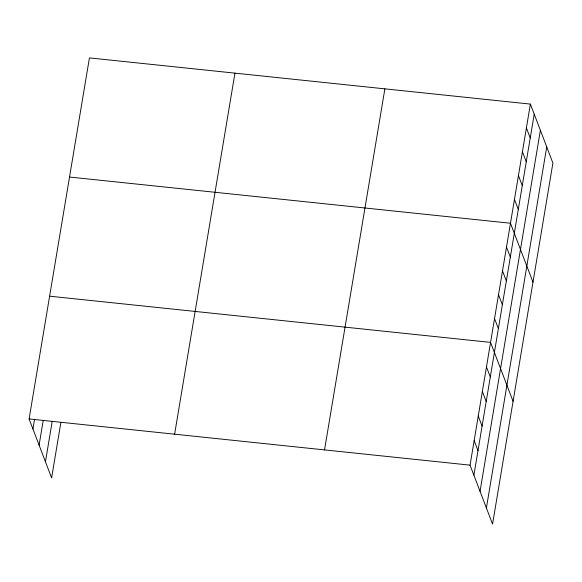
<?xml version="1.0" encoding="UTF-8"?>
<svg xmlns="http://www.w3.org/2000/svg" width="582" height="582" viewBox="0 0 582 582"><rect width="100%" height="100%" fill="white"/><g stroke="black" fill="none" stroke-linecap="round" stroke-linejoin="round"><path stroke-width="0.87" d="M60.848 422.663L51.616 477.902L29.1 418.945L89.439 57.894L530.384 104.098L552.9 163.055L492.561 524.106L470.052 465.149L530.384 104.098M32.934 428.992L34.549 419.346M39.096 445.128L43.199 420.582M45.447 461.759L52.191 421.426M174.615 434.194L234.953 73.136M324.538 449.901L384.877 88.85M473.886 475.196L534.218 114.137M480.048 491.339L540.387 130.281M486.399 507.97L546.738 146.911M69.527 177.037L510.472 223.241L532.988 282.205M49.616 296.187L490.561 342.391L513.077 401.347M29.1 418.945L470.052 465.149M526.404 127.924L530.238 137.97M522.425 151.757L526.259 161.796M518.438 175.582L522.272 185.629M514.459 199.415L518.293 209.455M506.493 247.074L510.327 257.113M502.513 270.906L506.347 280.946M498.527 294.732L502.361 304.772M494.547 318.565L498.381 328.604M486.457 366.944L490.299 376.983M482.354 391.497L486.196 401.536M478.259 416.05L482.092 426.089M474.155 440.603L477.989 450.643"/></g></svg>
